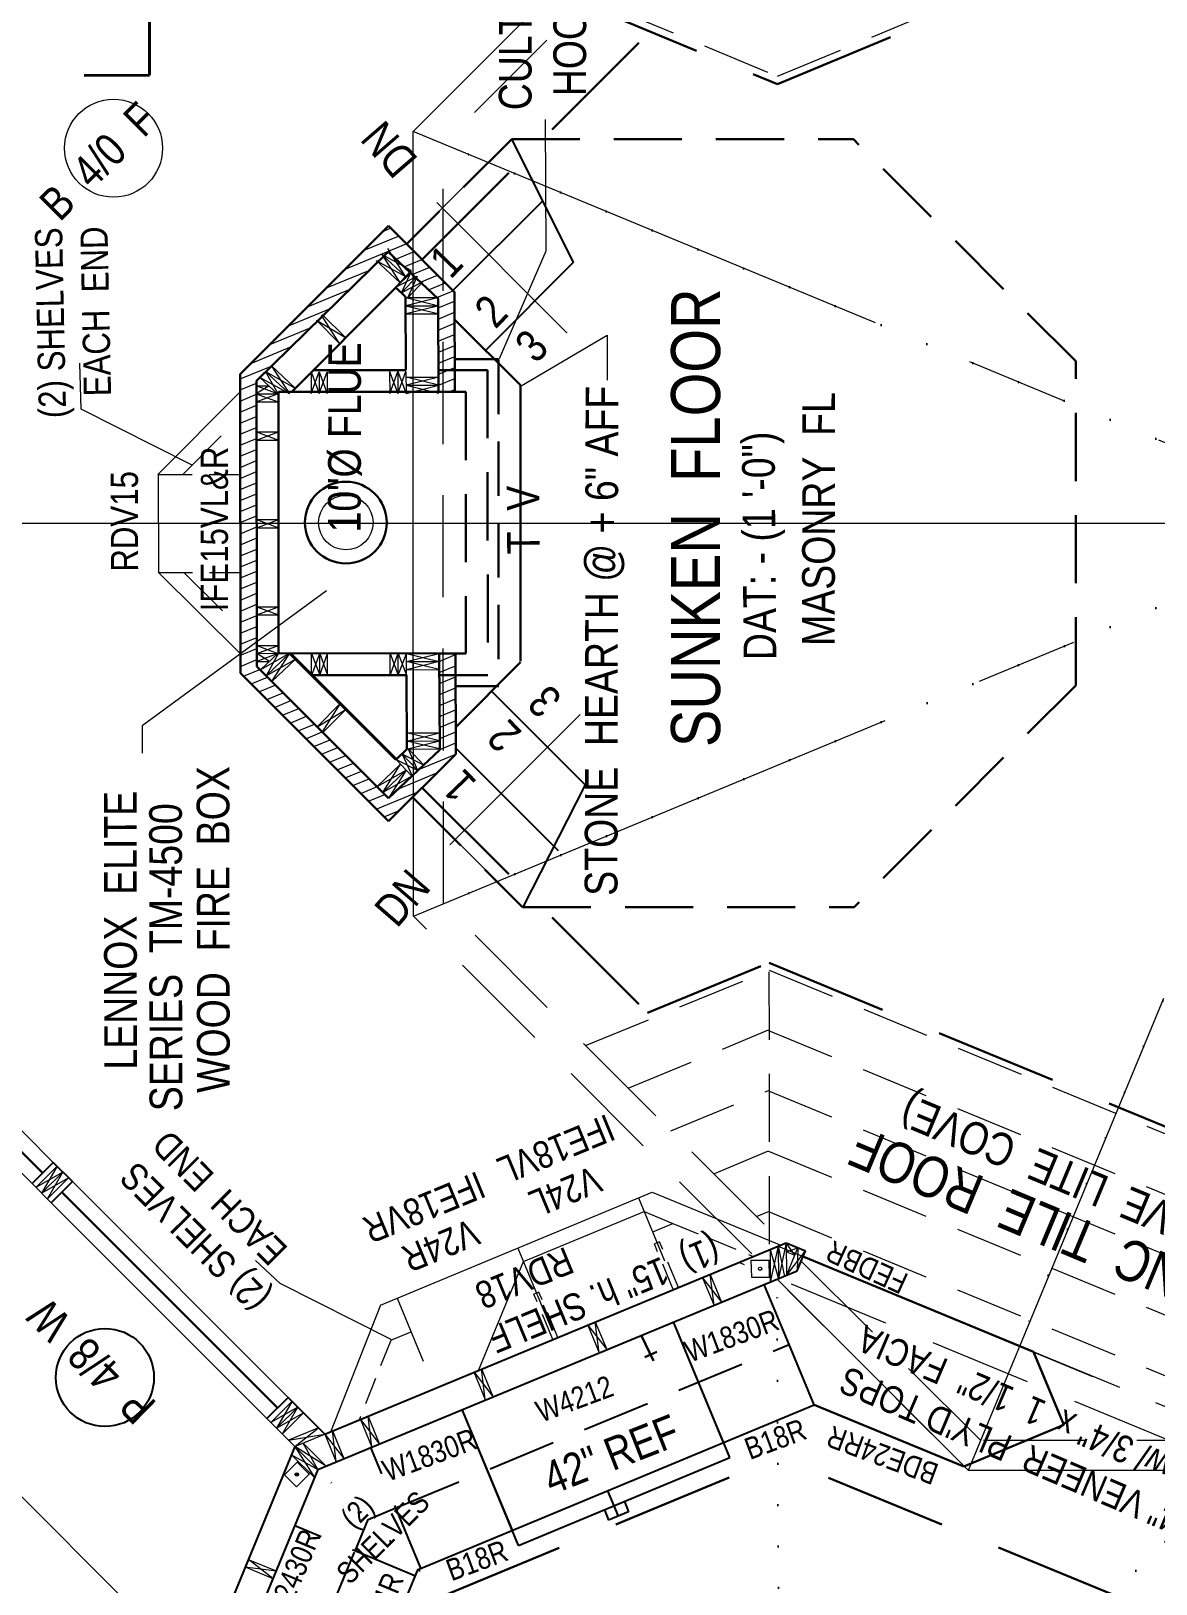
# Model space of a CAD drawing. Header units: inches. Extents: x -10188 to 9179, y -281 to 6710.
# Drawn here: x 4282 to 4488.5, y 1842.6 to 2127.7 of the extents above; entities that cross this region are included whole.
import ezdxf

# ---------------------------------------------------------------- set-up
doc = ezdxf.new("R2010")
doc.units = ezdxf.units.IN
doc.header["$MEASUREMENT"] = 0
for name, pattern in [('ACAD_ISO07W100', [3, 0, -3]), ('CENTER', [2, 1.25, -0.25, 0.25, -0.25]), ('HIDDEN', [0.375, 0.25, -0.125])]:
    doc.linetypes.add(name, pattern=pattern)
for name, color, linetype, lineweight in [('APPLIANCES', 7, 'Continuous', 9), ('BUILT-INS', 6, 'Continuous', 9), ('CONCRETE', 7, 'Continuous', 20), ('DOORS', 7, 'Continuous', 30), ('FL JOISTS', 3, 'Continuous', 20), ('FOUNDATION', 7, 'HIDDEN', 20), ('GRID', 1, 'CENTER', 20), ('INT WALLS', 7, 'Continuous', 40), ('LITE COVE', 7, 'HIDDEN', 30), ('MASONRY', 16, 'HIDDEN', 30), ('PLUMBING', 7, 'Continuous', 20), ('ROOF BEAMS', 3, 'HIDDEN', 30), ('ROOFLINE', 7, 'HIDDEN', 30), ('WALL FRAMING', 7, 'Continuous', 30), ('WINDOWS', 5, 'Continuous', 30)]:
    doc.layers.add(name, color=color, linetype=linetype, lineweight=lineweight)
for name, color, linetype in [('CABINETS', 30, 'HIDDEN'), ('CABTOPS', 30, 'Continuous'), ('LLMASONRY', 12, 'Continuous'), ('MILLWORK TEXT', 7, 'Continuous'), ('SOUTH_ELEVATION', 7, 'Continuous'), ('TEXT', 250, 'Continuous'), ('WALLS', 5, 'Continuous')]:
    doc.layers.add(name, color=color, linetype=linetype)
doc.styles.add('ARCHENTLTD', font='technical.ttf', dxfattribs={"height": 0.1875})
doc.dimstyles.new('ARCHENTLTD', dxfattribs={"dimscale": 0.05, "dimtxt": 0.1875, "dimasz": 3, "dimexe": 9, "dimexo": 1, "dimgap": 2.5, "dimtad": 0, "dimdec": 1, "dimzin": 1, "dimdsep": 46, "dimlunit": 4, "dimtxsty": 'ARCHENTLTD', "dimblk": 'ARCHTICK', "dimcen": 6, "dimclrd": 256, "dimclre": 256, "dimclrt": 256, "dimaunit": 1, "dimadec": 0, "dimazin": 0, "dimtfac": 1, "dimtdec": 1, "dimtofl": 0, "dimtmove": 1, "dimatfit": 3, "dimldrblk": 'ARCHTICK', "dimfxl": 1, "dimfrac": 2, "dimtolj": 1, "dimtzin": 0, "dimlwd": 9, "dimlwe": 9, "dimarcsym": 0})
pattern_1 = [(202.5, (8175.4406, -11331.1933), (0.71753144, -1.73227412), [])]

# ---------------------------------------------------------------- blocks, each defined once
blk = doc.blocks.new('_ArchTick')
at = {"color": 0, "linetype": 'ByBlock', "const_width": 0.15}
blk.add_lwpolyline([(-0.5, -0.5), (0.5, 0.5)], dxfattribs=at)

msp = doc.modelspace()

# ---------------------------------------------------------------- hatches: boundary and pattern name
at = {"layer": 'MASONRY', "lineweight": 9, "ltscale": 75}
h = msp.add_hatch(dxfattribs=at)
h.set_pattern_fill('ANSI31', color=256, scale=15, angle=157.5, style=0)
h.set_pattern_definition(pattern_1)
h.paths.add_polyline_path([(4320.41, 2064.69), (4320.42, 2037.32), (4323.42, 2037.32), (4323.41, 2063.45), (4344.83, 2084.45), (4344.83, 2089.13)])
h.paths.add_polyline_path([(4347.59, 2091.9), (4344.83, 2089.13), (4344.83, 2084.45), (4347.57, 2087.13), (4350.33, 2084.54), (4350.33, 2089.17)])
h.paths.add_polyline_path([(4350.33, 2089.17), (4350.33, 2084.54), (4356.74, 2078.52), (4356.79, 2061.42), (4359.79, 2061.42), (4359.74, 2079.76)])
h = msp.add_hatch(dxfattribs=at)
h.set_pattern_fill('ANSI31', color=256, scale=15, angle=157.5, style=0)
h.set_pattern_definition(pattern_1)
h.paths.add_polyline_path([(4320.42, 2037.32), (4320.43, 2009.79), (4344.88, 1985.36), (4344.88, 1989.6), (4323.42, 2011.04), (4323.42, 2037.32)])
h.paths.add_polyline_path([(4347.63, 1986.85), (4344.88, 1989.6), (4344.88, 1985.36), (4347.63, 1982.61), (4350.38, 1985.36), (4350.38, 1989.44)])
h.paths.add_polyline_path([(4350.38, 1989.44), (4350.38, 1985.36), (4359.96, 1994.95), (4359.91, 2013.42), (4356.91, 2013.42), (4357.04, 1995.73)])
at = {"layer": 'WALL FRAMING', "lineweight": 9, "ltscale": 150}
msp.add_hatch(color=256, dxfattribs=at).paths.add_polyline_path([(4330.79, 1863.02, 1), (4330.79, 1862.4, 1)])

# ---------------------------------------------------------------- linework, layer by layer
at = {"layer": 'APPLIANCES', "linetype": 'Continuous', "lineweight": -3, "ltscale": 1.5}
for p, q in [((4410.29, 1865.8), (4399.94, 1890.7)), ((4371.5, 1849.68), (4410.29, 1865.8)), ((4389.81, 1855.05), (4387.86, 1859.73)), ((4387.27, 1856.2), (4388.02, 1854.3)), ((4391.68, 1855.83), (4388.02, 1854.3)), ((4390.92, 1857.72), (4391.68, 1855.83))]:
    msp.add_line(p, q, dxfattribs=at)
at = {"layer": 'BUILT-INS', "linetype": 'Continuous', "lineweight": 9, "ltscale": 0.75}
for p, q in [((4305.3, 2046.24), (4320.38, 2061.42)), ((4305.33, 2046.27), (4305.41, 2028.26)), ((4305.41, 2028.26), (4320.41, 2013.39))]:
    msp.add_line(p, q, dxfattribs=at)
at = {"layer": 'BUILT-INS', "linetype": 'HIDDEN', "lineweight": 9, "ltscale": 40}
for p, q in [((4309.88, 2046.24), (4320.38, 2056.81)), ((4310.02, 2028.27), (4320.41, 2017.97))]:
    msp.add_line(p, q, dxfattribs=at)
at = {"layer": 'BUILT-INS', "linetype": 'HIDDEN', "lineweight": 9, "ltscale": 25}
for p, q in [((4305.3, 2046.24), (4320.41, 2046.25)), ((4305.41, 2028.26), (4320.42, 2028.27))]:
    msp.add_line(p, q, dxfattribs=at)
at = {"layer": 'BUILT-INS', "linetype": 'Continuous', "lineweight": 9, "ltscale": 50}
msp.add_line((4346.17, 1893.8), (4396, 1914.52), dxfattribs=at)
at = {"layer": 'BUILT-INS', "linetype": 'HIDDEN', "lineweight": 9, "ltscale": 50}
for p, q in [((4393.49, 1913.48), (4400.41, 1896.86)), ((4371.33, 1904.26), (4378.25, 1887.64)), ((4349.18, 1895.05), (4356.09, 1878.43))]:
    msp.add_line(p, q, dxfattribs=at)
at = {"layer": 'BUILT-INS', "linetype": 'Continuous', "lineweight": 9}
for p, q in [((4396.01, 1914.53), (4419.63, 1904.82)), ((4346.17, 1893.8), (4337, 1870.49))]:
    msp.add_line(p, q, dxfattribs=at)
at = {"layer": 'BUILT-INS', "ltscale": 5}
msp.add_line((4372.41, 1901.79), (4394.54, 1910.97), dxfattribs=at)
at = {"layer": 'BUILT-INS', "linetype": 'Continuous', "lineweight": 9, "ltscale": 20}
msp.add_line((4394.54, 1910.97), (4399.83, 1908.8), dxfattribs=at)
at = {"layer": 'BUILT-INS', "linetype": 'HIDDEN', "lineweight": 9, "ltscale": 20}
for p, q in [((4396.11, 1907.25), (4399.83, 1908.8)), ((4399.83, 1908.8), (4414.6, 1902.73)), ((4348.02, 1887.3), (4342.24, 1872.7)), ((4351.74, 1888.84), (4348.01, 1887.3))]:
    msp.add_line(p, q, dxfattribs=at)
at = {"layer": 'BUILT-INS', "color": 6, "linetype": 'Continuous', "lineweight": 9, "ltscale": 5}
for p, q in [((4397.36, 1905.41), (4396.43, 1905.02)), ((4375.23, 1896.2), (4374.31, 1895.82))]:
    msp.add_line(p, q, dxfattribs=at)
at = {"layer": 'BUILT-INS', "color": 6, "linetype": 'HIDDEN', "lineweight": 9, "ltscale": 20}
for p, q in [((4399.9, 1896.67), (4396.43, 1905.02)), ((4400.82, 1897.05), (4397.36, 1905.41)), ((4377.77, 1887.47), (4374.31, 1895.82)), ((4378.7, 1887.85), (4375.23, 1896.2))]:
    msp.add_line(p, q, dxfattribs=at)
at = {"layer": 'BUILT-INS', "ltscale": 25}
msp.add_line((4364.16, 1881.82), (4372.41, 1901.79), dxfattribs=at)
at = {"layer": 'BUILT-INS', "ltscale": 50}
for p, q in [((4343.87, 1854.46), (4348.97, 1856.58)), ((4341.47, 1848.66), (4343.87, 1854.46))]:
    msp.add_line(p, q, dxfattribs=at)
at = {"layer": 'CABINETS', "linetype": 'Continuous', "lineweight": 9, "ltscale": 150}
msp.add_line((4421.15, 1886.56), (4416.6, 1897.55), dxfattribs=at)
at = {"layer": 'CABINETS', "ltscale": 50}
for p, q in [((4348.97, 1856.58), (4421.15, 1886.56)), ((4343.87, 1854.46), (4348.97, 1856.58)), ((4343.87, 1854.46), (4348.97, 1856.58)), ((4341.47, 1848.66), (4343.87, 1854.46)), ((4341.47, 1848.66), (4343.87, 1854.46)), ((4315.11, 1784.9), (4341.47, 1848.66))]:
    msp.add_line(p, q, dxfattribs=at)
at = {"layer": 'CABINETS', "linetype": 'HIDDEN', "ltscale": 50}
for p, q in [((4425.76, 1875.48), (4421.15, 1886.56)), ((4353.58, 1845.5), (4344.36, 1867.66)), ((4352.58, 1844.06), (4330.4, 1853.25))]:
    msp.add_line(p, q, dxfattribs=at)
at = {"layer": 'CABINETS', "linetype": 'Continuous', "lineweight": -3, "ltscale": 1.5}
msp.add_line((4371.5, 1849.68), (4361.14, 1874.62), dxfattribs=at)
at = {"layer": 'CABTOPS', "color": 7, "linetype": 'Continuous', "lineweight": 30, "ltscale": 2.5}
for p, q in [((4423.83, 1902.66), (4466.04, 1885.19)), ((4425.76, 1875.48), (4453.24, 1864.15))]:
    msp.add_line(p, q, dxfattribs=at)
at = {"layer": 'CABTOPS', "color": 7, "linetype": 'Continuous', "lineweight": 30, "ltscale": 1.5}
for p in [(4466.04, 1885.19), (4453.24, 1864.15)]:
    msp.add_line(p, (4471.61, 1871.8), dxfattribs=at)
at = {"layer": 'CABTOPS', "color": 7, "linetype": 'Continuous', "lineweight": -3, "ltscale": 5}
for p, q in [((4353.06, 1845.29), (4425.78, 1875.47)), ((4325.69, 1779.07), (4353.07, 1845.3))]:
    msp.add_line(p, q, dxfattribs=at)
at = {"layer": 'CONCRETE', "ltscale": 75}
msp.add_line((4144.55, 1994.37), (4313.08, 1825.8), dxfattribs=at)
at = {"layer": 'DOORS', "color": 7, "linetype": 'Continuous', "lineweight": 20, "ltscale": 7.5}
msp.add_circle((4297.15, 2106.16), 9, dxfattribs=at)
at = {"layer": 'FL JOISTS', "color": 7, "linetype": 'Continuous', "lineweight": 9}
msp.add_line((4355.7, 1983.41), (4372.28, 1966.84), dxfattribs=at)
at = {"layer": 'FOUNDATION', "color": 4, "ltscale": 75}
msp.add_line((4282.19, 1916.11), (4285.72, 1912.57), dxfattribs=at)
at = {"layer": 'FOUNDATION', "color": 4, "ltscale": 50}
msp.add_line((4330.44, 1867.84), (4325.31, 1872.97), dxfattribs=at)
at = {"layer": 'GRID', "linetype": 'Continuous', "ltscale": 50}
msp.add_line((4453.91, 2211.08), (4352.13, 2109.2), dxfattribs=at)
at = {"layer": 'GRID', "color": 2, "lineweight": 9, "ltscale": 75}
for p, q in [((4454.08, 1863.51), (4597.97, 2211.2)), ((4352.2, 1965.2), (4714.18, 2115.34)), ((4714.25, 1959.42), (4352.13, 2109.2))]:
    msp.add_line(p, q, dxfattribs=at)
at = {"layer": 'GRID', "ltscale": 50}
for p, q in [((4352.2, 1965.2), (4352.13, 2109.2)), ((4330.44, 1867.84), (4233.05, 1965.26)), ((4330.44, 1867.84), (4419.12, 1904.61)), ((4419.12, 1904.61), (4507.82, 1867.89)), ((4454.08, 1863.43), (4418.95, 1898.53)), ((4330.44, 1867.84), (4293.81, 1779.1)), ((4598.08, 1863.5), (4454.08, 1863.43))]:
    msp.add_line(p, q, dxfattribs=at)
at = {"layer": 'INT WALLS', "ltscale": 50}
for p, q in [((4303.75, 2131.54), (4303.76, 2119.54)), ((4303.76, 2119.54), (4291.77, 2119.53))]:
    msp.add_line(p, q, dxfattribs=at)
at = {"layer": 'INT WALLS', "color": 4}
msp.add_line((4329.51, 2013.44), (4349.04, 1993.92), dxfattribs=at)
at = {"layer": 'LITE COVE', "ltscale": 90}
for p, q in [((4419.01, 2117.9), (4544.4, 2169.94)), ((4383.34, 2132.66), (4419.01, 2117.9)), ((4353.79, 2085.76), (4394.92, 2126.88)), ((4353.8, 1988.78), (4395.15, 1947.46)), ((4395.15, 1947.46), (4417.52, 1956.62)), ((4417.52, 1956.62), (4545.63, 1903.66))]:
    msp.add_line(p, q, dxfattribs=at)
at = {"layer": 'LITE COVE', "color": 7, "linetype": 'ACAD_ISO07W100', "lineweight": 30, "ltscale": 3}
for p, q in [((4488.49, 2052.81), (4357.63, 2106.93)), ((4488.49, 2021.75), (4357.71, 1967.47)), ((4510.73, 2000.05), (4463.33, 1886.31))]:
    msp.add_line(p, q, dxfattribs=at)
at = {"layer": 'LITE COVE', "color": 7, "linetype": 'ACAD_ISO07W100', "lineweight": 30, "ltscale": 2.5}
for p, q in [((4419.36, 1803.87), (4418.92, 1898.57)), ((4401.8, 1796.84), (4334.65, 1863.63)), ((4436.24, 1796.85), (4503.62, 1863.68))]:
    msp.add_line(p, q, dxfattribs=at)
at = {"layer": 'MASONRY', "linetype": 'Continuous'}
for p, q in [((4347.59, 2091.9), (4320.41, 2064.69)), ((4347.59, 2091.9), (4359.82, 2079.68)), ((4320.41, 2064.69), (4320.43, 2009.79))]:
    msp.add_line(p, q, dxfattribs=at)
at = {"layer": 'MASONRY', "linetype": 'Continuous', "ltscale": 7.5}
for p, q in [((4359.79, 2061.42), (4359.74, 2079.76)), ((4359.96, 1994.95), (4359.91, 2013.42))]:
    msp.add_line(p, q, dxfattribs=at)
at = {"layer": 'MASONRY', "linetype": 'Continuous', "lineweight": 30, "ltscale": 50}
for p, q in [((4359.88, 2074.57), (4371.82, 2062.64)), ((4371.82, 2062.64), (4371.84, 2012.01)), ((4371.84, 2011.81), (4359.95, 1999.91))]:
    msp.add_line(p, q, dxfattribs=at)
at = {"layer": 'MASONRY', "linetype": 'HIDDEN', "lineweight": 30, "ltscale": 40}
for p, q in [((4367.78, 2067.46), (4359.77, 2067.42)), ((4367.79, 2067.35), (4367.84, 2007.41)), ((4367.85, 2007.41), (4359.93, 2007.42))]:
    msp.add_line(p, q, dxfattribs=at)
at = {"layer": 'MASONRY', "linetype": 'Continuous', "ltscale": 5}
for p, q in [((4359.8, 2061.42), (4356.79, 2061.42)), ((4359.91, 2013.42), (4356.91, 2013.42))]:
    msp.add_line(p, q, dxfattribs=at)
at = {"layer": 'MASONRY', "linetype": 'Continuous', "ltscale": 150}
msp.add_line((4320.43, 2009.79), (4347.63, 1982.61), dxfattribs=at)
at = {"layer": 'MASONRY', "linetype": 'Continuous', "ltscale": 1.5}
msp.add_line((4347.63, 1982.61), (4359.96, 1994.95), dxfattribs=at)
at = {"layer": 'MILLWORK TEXT', "linetype": 'HIDDEN', "ltscale": 50}
msp.add_line((4421.15, 1886.56), (4416.59, 1897.55), dxfattribs=at)
at = {"layer": 'MILLWORK TEXT', "linetype": 'Continuous', "lineweight": -3, "ltscale": 1.5}
for p, q in [((4409.14, 1868.56), (4399.93, 1890.73)), ((4370.35, 1852.46), (4361.14, 1874.64))]:
    msp.add_line(p, q, dxfattribs=at)
at = {"layer": 'PLUMBING', "color": 5, "linetype": 'Continuous', "lineweight": 30, "ltscale": 40}
for p, q in [((4396.25, 1883.59), (4394.07, 1888.17)), ((4394.67, 1884.26), (4396.85, 1885.24))]:
    msp.add_line(p, q, dxfattribs=at)
at = {"layer": 'ROOF BEAMS', "lineweight": 20, "ltscale": 75}
for p, q in [((4453.91, 2211.08), (4352.13, 2109.2)), ((4456.19, 2205.58), (4357.63, 2106.93)), ((4352.2, 1965.2), (4352.13, 2109.2)), ((4357.7, 1967.48), (4357.63, 2106.93)), ((4456.36, 1868.93), (4357.71, 1967.47)), ((4454.08, 1863.43), (4352.2, 1965.2)), ((4490.9, 1868.94), (4411.93, 1901.63)), ((4507.82, 1867.89), (4421.72, 1903.53)), ((4503.71, 1868.95), (4456.36, 1868.93)), ((4503.71, 1863.45), (4454.08, 1863.43))]:
    msp.add_line(p, q, dxfattribs=at)
at = {"layer": 'ROOFLINE', "color": 7, "linetype": 'HIDDEN', "lineweight": 5, "ltscale": 50}
for p, q in [((4419.01, 2119.4), (4543.45, 2170.89)), ((4388.33, 2132.12), (4419.01, 2119.39)), ((4417.55, 1904.99), (4417.52, 1956.62)), ((4383.77, 1941.44), (4417.52, 1955.27)), ((4417.52, 1955.27), (4544.68, 1902.71)), ((4391.61, 1933.6), (4417.39, 1944.3)), ((4417.39, 1944.23), (4536.86, 1894.85)), ((4399.46, 1925.76), (4417.4, 1933.21)), ((4417.4, 1933.14), (4529.05, 1886.98)), ((4407.31, 1917.92), (4417.4, 1922.11)), ((4417.4, 1922.05), (4521.23, 1879.12)), ((4415.16, 1910.08), (4417.4, 1911.01)), ((4417.4, 1910.95), (4513.41, 1871.26))]:
    msp.add_line(p, q, dxfattribs=at)
at = {"layer": 'ROOFLINE', "ltscale": 90}
for p in [(4358.17, 1840.6), (4480.42, 1840.76)]:
    msp.add_line(p, (4419.07, 1865.88), dxfattribs=at)
at = {"layer": 'SOUTH_ELEVATION', "color": 6, "lineweight": 9, "ltscale": 25}
msp.add_line((-2038.39, 2037.34), (9178.82, 2037.34), dxfattribs=at)
at = {"layer": 'WALL FRAMING', "color": 7, "linetype": 'HIDDEN', "lineweight": 30, "ltscale": 50}
for p, q in [((4370.23, 2107.84), (4350.95, 2088.54)), ((4370.23, 2107.84), (4432.95, 2107.84)), ((4473.77, 2067.05), (4432.95, 2107.84)), ((4473.77, 2007.56), (4433.08, 1966.84)), ((4352.03, 1987.01), (4372.21, 1966.84)), ((4372.28, 1966.84), (4433.08, 1966.84))]:
    msp.add_line(p, q, dxfattribs=at)
at = {"layer": 'WALL FRAMING', "color": 7, "linetype": 'Continuous', "lineweight": 9}
msp.add_line((4370.17, 2107.84), (4355.7, 2093.36), dxfattribs=at)
at = {"layer": 'WALL FRAMING', "lineweight": 25, "ltscale": 150}
for p, q in [((4381.6, 2085.26), (4370.23, 2107.84)), ((4365.4, 2069.05), (4359.88, 2074.57)), ((4366.5, 2006.47), (4359.95, 1999.91)), ((4383.71, 1989.28), (4372.28, 1966.84))]:
    msp.add_line(p, q, dxfattribs=at)
at = {"layer": 'WALL FRAMING', "color": 7, "linetype": 'Continuous', "lineweight": 25}
for p, q in [((4375.92, 2096.48), (4359.44, 2080.06)), ((4381.6, 2085.26), (4365.4, 2069.05)), ((4366.5, 2006.47), (4383.71, 1989.28)), ((4359.96, 1996.04), (4378.74, 1977.27))]:
    msp.add_line(p, q, dxfattribs=at)
at = {"layer": 'WALL FRAMING', "color": 4, "linetype": 'Continuous'}
for p, q in [((4347.58, 2087.14), (4323.41, 2063.45)), ((4323.42, 2011.04), (4347.63, 1986.85)), ((4347.63, 1986.85), (4351.99, 1990.97))]:
    msp.add_line(p, q, dxfattribs=at)
at = {"layer": 'WALL FRAMING', "linetype": 'Continuous', "lineweight": 20, "ltscale": 40}
for p, q in [((4346.41, 2086.66), (4350.73, 2082.61)), ((4345.38, 2085.57), (4349.7, 2081.52)), ((4348.9, 2080.66), (4351.76, 2083.7)), ((4350, 2079.63), (4352.85, 2082.68)), ((4351.09, 2078.61), (4353.94, 2081.65)), ((4350.82, 2078.74), (4356.83, 2078.73)), ((4339.7, 2071.4), (4335.44, 2075.63)), ((4339.7, 2071.4), (4335.44, 2075.63)), ((4339.7, 2071.4), (4335.44, 2075.63)), ((4350.83, 2077.24), (4356.83, 2077.23)), ((4350.89, 2075.75), (4356.89, 2075.73)), ((4338.64, 2070.34), (4334.38, 2074.57)), ((4324.03, 2064.09), (4327.35, 2060.98)), ((4325.05, 2065.18), (4329.43, 2061.08)), ((4326.11, 2066.25), (4330.49, 2062.14)), ((4350.83, 2064.16), (4356.84, 2064.14)), ((4323.34, 2062.54), (4325.69, 2062.53)), ((4323.35, 2061.08), (4327.35, 2061.07)), ((4350.84, 2062.66), (4356.84, 2062.64)), ((4323.34, 2059.63), (4327.35, 2059.62)), ((4323.41, 2054.08), (4327.41, 2054.08)), ((4323.41, 2052.58), (4327.41, 2052.58)), ((4323.42, 2037.99), (4327.42, 2038)), ((4323.42, 2036.49), (4327.42, 2036.5)), ((4323.42, 2021.99), (4327.42, 2022)), ((4323.42, 2020.49), (4327.42, 2020.5)), ((4323.42, 2014.87), (4327.42, 2014.89)), ((4323.42, 2013.41), (4327.43, 2013.44)), ((4324.11, 2010.41), (4327.42, 2013.53)), ((4325.14, 2009.32), (4329.51, 2013.44)), ((4350.92, 2007.43), (4350.93, 2013.43)), ((4323.42, 2011.96), (4325.77, 2011.97)), ((4326.2, 2008.26), (4330.57, 2012.38)), ((4350.92, 2011.93), (4356.92, 2011.96)), ((4350.92, 2010.43), (4356.92, 2010.46)), ((4338.74, 2004.21), (4334.5, 1999.97)), ((4339.8, 2003.15), (4335.56, 1998.9)), ((4339.8, 2003.15), (4335.56, 1998.9)), ((4339.8, 2003.15), (4335.56, 1998.9)), ((4351.01, 1998.84), (4357.02, 1998.87)), ((4350.95, 1995.84), (4356.96, 1995.88)), ((4350.96, 1997.34), (4356.96, 1997.38)), ((4351.22, 1995.98), (4354.09, 1992.94)), ((4345.54, 1989), (4349.85, 1993.07)), ((4349.04, 1993.92), (4351.9, 1990.88)), ((4350.13, 1994.95), (4353, 1991.91)), ((4346.57, 1987.91), (4350.88, 1991.97))]:
    msp.add_line(p, q, dxfattribs=at)
at = {"layer": 'WALL FRAMING', "linetype": 'Continuous', "lineweight": 9, "ltscale": 40}
for p, q in [((4351.76, 2083.7), (4346.41, 2086.66)), ((4346.41, 2086.66), (4349.7, 2081.52)), ((4350.73, 2082.61), (4347.47, 2087.73)), ((4345.38, 2085.57), (4350.73, 2082.61)), ((4348.9, 2080.66), (4352.85, 2082.68)), ((4350, 2079.63), (4351.85, 2083.62)), ((4353.94, 2081.65), (4350, 2079.63)), ((4352.85, 2082.68), (4351.09, 2078.61)), ((4350.82, 2078.74), (4356.83, 2077.23)), ((4356.83, 2078.73), (4350.83, 2077.24)), ((4338.64, 2070.34), (4335.34, 2075.52)), ((4350.83, 2077.24), (4356.89, 2075.73)), ((4356.83, 2077.23), (4350.89, 2075.75)), ((4334.38, 2074.57), (4339.7, 2071.4)), ((4329.43, 2061.08), (4324.03, 2064.09)), ((4327.35, 2061.07), (4325.05, 2065.18)), ((4325.05, 2065.18), (4330.49, 2062.14)), ((4326.11, 2066.25), (4329.43, 2061.08)), ((4333.42, 2061.11), (4334.91, 2065.1)), ((4333.43, 2065.1), (4334.92, 2061.11)), ((4334.91, 2065.1), (4336.35, 2061.11)), ((4334.92, 2061.11), (4336.35, 2065.11)), ((4347.83, 2065.16), (4349.34, 2061.16)), ((4347.84, 2061.16), (4349.33, 2065.15)), ((4349.33, 2065.15), (4350.84, 2061.16)), ((4349.34, 2061.16), (4350.83, 2065.16)), ((4356.84, 2062.64), (4350.84, 2064.16)), ((4356.84, 2064.14), (4350.84, 2062.66)), ((4327.24, 2061.07), (4323.34, 2062.54)), ((4325.69, 2062.53), (4323.35, 2061.08)), ((4323.35, 2061.08), (4327.35, 2059.62)), ((4323.35, 2059.63), (4327.24, 2061.07)), ((4350.84, 2062.66), (4356.84, 2061.18)), ((4350.85, 2061.16), (4356.84, 2062.64)), ((4323.41, 2052.58), (4327.41, 2054.08)), ((4323.41, 2054.08), (4327.41, 2052.58)), ((4323.42, 2036.49), (4327.42, 2038)), ((4323.42, 2037.99), (4327.42, 2036.5)), ((4323.42, 2020.49), (4327.42, 2022)), ((4323.42, 2021.99), (4327.42, 2020.5)), ((4323.42, 2013.41), (4327.42, 2014.89)), ((4323.42, 2014.87), (4327.32, 2013.43)), ((4327.32, 2013.43), (4323.42, 2011.96)), ((4325.77, 2011.97), (4323.42, 2013.41)), ((4329.51, 2013.44), (4324.11, 2010.41)), ((4327.43, 2013.44), (4325.14, 2009.32)), ((4326.2, 2008.26), (4329.51, 2013.44)), ((4333.49, 2013.42), (4335, 2009.43)), ((4333.52, 2009.43), (4334.99, 2013.42)), ((4334.99, 2013.42), (4336.44, 2009.43)), ((4335, 2009.43), (4336.43, 2013.42)), ((4347.91, 2013.42), (4349.42, 2009.43)), ((4347.92, 2009.42), (4349.41, 2013.42)), ((4349.41, 2013.42), (4350.92, 2009.43)), ((4349.42, 2009.43), (4350.91, 2013.43)), ((4350.93, 2013.43), (4356.92, 2011.96)), ((4350.93, 2011.93), (4356.91, 2013.42)), ((4325.14, 2009.32), (4330.57, 2012.38)), ((4356.92, 2011.96), (4350.92, 2010.43)), ((4356.92, 2010.46), (4350.93, 2011.93)), ((4338.74, 2004.21), (4335.46, 1999.01)), ((4334.5, 1999.97), (4339.8, 2003.15)), ((4350.96, 1997.34), (4357.01, 1998.87)), ((4356.96, 1997.38), (4351.01, 1998.84)), ((4350.95, 1995.84), (4356.96, 1997.38)), ((4356.96, 1995.88), (4350.96, 1997.34)), ((4353, 1991.91), (4351.22, 1995.98)), ((4346.57, 1987.91), (4349.85, 1993.07)), ((4349.04, 1993.92), (4353, 1991.91)), ((4354.09, 1992.94), (4350.13, 1994.95)), ((4350.13, 1994.95), (4351.99, 1990.97)), ((4345.54, 1989), (4350.88, 1991.97)), ((4351.9, 1990.88), (4346.57, 1987.91)), ((4350.88, 1991.97), (4347.63, 1986.85))]:
    msp.add_line(p, q, dxfattribs=at)
at = {"layer": 'WALL FRAMING', "linetype": 'Continuous'}
for p, q in [((4347.57, 2087.13), (4356.74, 2078.52)), ((4323.41, 2063.45), (4323.42, 2011.04)), ((4351.99, 1990.97), (4357.04, 1995.73))]:
    msp.add_line(p, q, dxfattribs=at)
at = {"layer": 'WALL FRAMING', "color": 7, "lineweight": 20}
msp.add_line((4351.69, 2083.26), (4348.99, 2080.57), dxfattribs=at)
at = {"layer": 'WALL FRAMING', "color": 4}
msp.add_line((4348.99, 2080.57), (4329.88, 2061.44), dxfattribs=at)
at = {"layer": 'WALL FRAMING'}
for p, q in [((4348.99, 2080.57), (4350.74, 2078.86)), ((4350.96, 1995.84), (4349.04, 1993.92))]:
    msp.add_line(p, q, dxfattribs=at)
at = {"layer": 'WALL FRAMING', "color": 4, "ltscale": 7.5}
for p, q in [((4350.78, 2065.43), (4350.74, 2078.86)), ((4350.96, 1995.84), (4350.92, 2009.43))]:
    msp.add_line(p, q, dxfattribs=at)
at = {"layer": 'WALL FRAMING', "color": 4, "linetype": 'Continuous', "ltscale": 7.5}
for p, q in [((4356.79, 2061.42), (4356.74, 2078.52)), ((4357.04, 1995.73), (4356.91, 2013.42))]:
    msp.add_line(p, q, dxfattribs=at)
at = {"layer": 'WALL FRAMING', "linetype": 'HIDDEN', "lineweight": 30, "ltscale": 50}
for p, q in [((4473.77, 2007.56), (4473.77, 2067.05)), ((4365.79, 2065.42), (4365.84, 2009.42)), ((4361.79, 2061.42), (4361.83, 2013.42))]:
    msp.add_line(p, q, dxfattribs=at)
at = {"layer": 'WALL FRAMING', "color": 7, "lineweight": 20, "ltscale": 7.5}
for p, q in [((4333.41, 2065.11), (4333.42, 2061.11)), ((4334.91, 2065.11), (4334.92, 2061.11)), ((4336.35, 2065.11), (4336.35, 2061.11)), ((4347.83, 2065.16), (4347.84, 2061.16)), ((4349.33, 2065.16), (4349.34, 2061.16)), ((4350.83, 2065.16), (4350.84, 2061.16)), ((4333.5, 2009.42), (4333.49, 2013.42)), ((4335, 2009.42), (4334.99, 2013.42)), ((4336.44, 2009.42), (4336.43, 2013.42)), ((4347.92, 2009.42), (4347.91, 2013.42)), ((4349.42, 2009.42), (4349.41, 2013.42)), ((4350.92, 2009.43), (4350.91, 2013.43))]:
    msp.add_line(p, q, dxfattribs=at)
at = {"layer": 'WALL FRAMING', "ltscale": 5}
for p, q in [((4350.78, 2065.43), (4333.87, 2065.44)), ((4350.92, 2009.43), (4333.52, 2009.43))]:
    msp.add_line(p, q, dxfattribs=at)
at = {"layer": 'WALL FRAMING', "linetype": 'HIDDEN', "lineweight": 30, "ltscale": 40}
for p, q in [((4365.79, 2065.42), (4356.78, 2065.42)), ((4361.79, 2061.42), (4356.79, 2061.42)), ((4361.83, 2013.42), (4356.91, 2013.42)), ((4365.84, 2009.42), (4356.94, 2009.42))]:
    msp.add_line(p, q, dxfattribs=at)
at = {"layer": 'WALL FRAMING', "color": 7, "linetype": 'Continuous', "lineweight": 30}
msp.add_line((4327.41, 2061.44), (4327.42, 2013.44), dxfattribs=at)
at = {"layer": 'WALL FRAMING', "color": 7, "linetype": 'Continuous', "lineweight": 30, "ltscale": 5}
for p, q in [((4356.79, 2061.42), (4327.41, 2061.44)), ((4356.91, 2013.42), (4327.42, 2013.44))]:
    msp.add_line(p, q, dxfattribs=at)
at = {"layer": 'WALL FRAMING', "lineweight": 20, "ltscale": 75}
for p, q in [((4282.89, 1915.4), (4286.78, 1919.29)), ((4283.95, 1914.34), (4287.84, 1918.23)), ((4285.01, 1913.28), (4288.9, 1917.17)), ((4326.02, 1872.26), (4329.91, 1876.15)), ((4327.08, 1871.2), (4330.97, 1875.09)), ((4328.14, 1870.14), (4332.03, 1874.03)), ((4334.79, 1871.27), (4329.29, 1868.99)), ((4321.3, 1845.74), (4326.39, 1843.63)), ((4321.88, 1847.12), (4326.97, 1845.02))]:
    msp.add_line(p, q, dxfattribs=at)
at = {"layer": 'WALL FRAMING', "lineweight": 9, "ltscale": 150}
for p, q in [((4286.78, 1919.29), (4283.95, 1914.34)), ((4287.84, 1918.23), (4282.89, 1915.4)), ((4283.95, 1914.34), (4288.9, 1917.17)), ((4285.01, 1913.28), (4287.84, 1918.23)), ((4419.14, 1904.61), (4417.69, 1898.01)), ((4419.14, 1904.61), (4420.29, 1899.07)), ((4420.64, 1905.22), (4419.19, 1898.63)), ((4422.21, 1902.94), (4420.61, 1905.23)), ((4420.65, 1903.58), (4422.78, 1904.33)), ((4422.78, 1904.33), (4422.64, 1900.06)), ((4417.65, 1904), (4419.19, 1898.63)), ((4420.68, 1899.24), (4424.17, 1903.75)), ((4405.26, 1898.82), (4408.76, 1894.32)), ((4407.37, 1893.74), (4406.65, 1899.4)), ((4384.18, 1890.14), (4387.67, 1885.64)), ((4386.28, 1885.06), (4385.56, 1890.72)), ((4363.29, 1881.53), (4366.78, 1877.03)), ((4365.39, 1876.45), (4364.67, 1882.11)), ((4329.91, 1876.15), (4327.08, 1871.2)), ((4330.97, 1875.09), (4326.02, 1872.26)), ((4327.08, 1871.2), (4332.03, 1874.03)), ((4328.14, 1870.14), (4330.97, 1875.09)), ((4344.58, 1867.7), (4343.86, 1873.36)), ((4329.29, 1868.99), (4335.94, 1870.12)), ((4330.44, 1867.84), (4334.79, 1871.27)), ((4335.94, 1870.12), (4339.43, 1865.62)), ((4338.04, 1865.04), (4337.32, 1870.7)), ((4342.47, 1872.78), (4345.96, 1868.28)), ((4336.15, 1864.26), (4330.44, 1867.84)), ((4330.44, 1867.84), (4334.03, 1862.13)), ((4334.65, 1863.63), (4331.94, 1868.46)), ((4329.82, 1866.34), (4334.65, 1863.63)), ((4321.89, 1847.12), (4321.31, 1845.74)), ((4321.31, 1845.74), (4326.97, 1845.02)), ((4326.39, 1843.63), (4321.89, 1847.12))]:
    msp.add_line(p, q, dxfattribs=at)
at = {"layer": 'WALL FRAMING', "lineweight": 20, "ltscale": 150}
for p, q in [((4419.14, 1904.61), (4419.19, 1898.63)), ((4420.64, 1905.22), (4420.68, 1899.24)), ((4420.68, 1899.24), (4422.78, 1904.33)), ((4417.65, 1904), (4417.69, 1898.01)), ((4405.26, 1898.82), (4407.37, 1893.74)), ((4406.65, 1899.4), (4408.76, 1894.32)), ((4384.18, 1890.14), (4386.28, 1885.06)), ((4385.56, 1890.72), (4387.67, 1885.64)), ((4363.29, 1881.53), (4365.39, 1876.45)), ((4364.67, 1882.11), (4366.78, 1877.03)), ((4343.86, 1873.36), (4345.96, 1868.28)), ((4335.94, 1870.12), (4338.04, 1865.04)), ((4337.32, 1870.7), (4339.43, 1865.62)), ((4342.47, 1872.78), (4344.58, 1867.7)), ((4330.44, 1867.84), (4334.65, 1863.63)), ((4331.94, 1868.46), (4336.15, 1864.25)), ((4329.82, 1866.34), (4334.03, 1862.13))]:
    msp.add_line(p, q, dxfattribs=at)
at = {"layer": 'WALL FRAMING', "color": 9, "linetype": 'Continuous', "lineweight": 5, "ltscale": 150}
for p, q in [((4414.14, 1902.03), (4417.66, 1902.07)), ((4414.14, 1902.03), (4414.22, 1898.9)), ((4417.45, 1902.06), (4417.48, 1898.94)), ((4414.22, 1898.9), (4417.7, 1898.94)), ((4328.5, 1862.64), (4331.01, 1865.12)), ((4330.86, 1864.97), (4333.05, 1862.74)), ((4328.5, 1862.64), (4330.72, 1860.45)), ((4330.72, 1860.45), (4333.2, 1862.9))]:
    msp.add_line(p, q, dxfattribs=at)
for centre in [(4415.83, 1900.48), (4330.79, 1862.71)]:
    msp.add_circle(centre, 0.312, dxfattribs=at)
at = {"layer": 'WALLS', "color": 4, "lineweight": 20, "ltscale": 75}
for p, q in [((4246.48, 1959.6), (4286.08, 1920)), ((4242.59, 1955.71), (4282.19, 1916.11)), ((4329.2, 1876.86), (4289.61, 1916.46)), ((4325.31, 1872.97), (4285.72, 1912.57))]:
    msp.add_line(p, q, dxfattribs=at)
at = {"layer": 'WALLS', "color": 4, "ltscale": 75}
for p, q in [((4282.19, 1916.11), (4286.08, 1920)), ((4286.08, 1920), (4289.61, 1916.46)), ((4285.72, 1912.57), (4289.61, 1916.46)), ((4335.94, 1870.12), (4420.61, 1905.23)), ((4334.65, 1863.63), (4422.64, 1900.06)), ((4325.31, 1872.97), (4329.2, 1876.86)), ((4330.44, 1867.84), (4293.81, 1779.1)), ((4334.65, 1863.63), (4299.76, 1779.11))]:
    msp.add_line(p, q, dxfattribs=at)
at = {"layer": 'WALLS', "color": 4, "ltscale": 5}
for p in [(4420.61, 1905.23), (4422.64, 1900.06)]:
    msp.add_line(p, (4424.17, 1903.75), dxfattribs=at)
at = {"layer": 'WALLS', "lineweight": 20, "ltscale": 5}
msp.add_line((4420.65, 1903.58), (4422.21, 1902.94), dxfattribs=at)
at = {"layer": 'WALLS', "color": 4, "ltscale": 50}
msp.add_line((4335.94, 1870.12), (4329.2, 1876.86), dxfattribs=at)
at = {"layer": 'WALLS', "lineweight": 9, "ltscale": 50}
for p, q in [((4321.31, 1845.74), (4321.88, 1847.12)), ((4326.39, 1843.63), (4326.97, 1845.02))]:
    msp.add_line(p, q, dxfattribs=at)
at = {"layer": 'WALLS', "color": 7, "linetype": 'Continuous', "lineweight": 30, "ltscale": 175}
msp.add_circle((4339.79, 2037.43, -2), 7.5, dxfattribs=at)
at = {"layer": 'WALLS', "color": 7, "linetype": 'Continuous', "lineweight": 9, "ltscale": 175}
msp.add_circle((4339.79, 2037.43, -2), 5, dxfattribs=at)
at = {"layer": 'WINDOWS', "ltscale": 75}
for p, q in [((4284.13, 1918.05), (4244.54, 1957.65)), ((4287.67, 1914.52), (4327.26, 1874.91))]:
    msp.add_line(p, q, dxfattribs=at)
at = {"layer": 'WINDOWS', "color": 7, "linetype": 'Continuous', "lineweight": 25, "ltscale": 7.5}
msp.add_circle((4295.57, 1880.51), 9, dxfattribs=at)

# ---------------------------------------------------------------- texts
at = {"layer": 'APPLIANCES', "linetype": 'Continuous', "lineweight": 30, "ltscale": 1.5, "insert": (4399.35, 1873.9), "char_height": 6, "attachment_point": 3, "rotation": 21.4292, "style": 'ARCHENTLTD'}
msp.add_mtext('42" REF\\P{\\H1.333x;  }', dxfattribs=at)
at = {"layer": 'BUILT-INS', "linetype": 'Continuous', "ltscale": 1.5, "char_height": 5, "attachment_point": 3, "style": 'ARCHENTLTD'}
for insert, rotation in [((4282.7, 2091.55), 91.239), ((4297.93, 1916.87), 134.9045)]:
    msp.add_mtext('(2) SHELVES\\PEACH  END\\P{\\H1.999x;  }', dxfattribs=dict(at, insert=insert, rotation=rotation))
at = {"layer": 'BUILT-INS', "linetype": 'Continuous', "lineweight": 9, "ltscale": 1.5, "char_height": 5, "attachment_point": 1, "style": 'ARCHENTLTD'}
for s, insert, rotation in [('IFE15VL&R\\P{\\H1.999x;  }', (4313.15, 2021.14), 90), ('IFE18VL\\P{\\H1.999x;  }', (4389.63, 1924.34), 202.3639), ('IFE18VR\\P{\\H1.999x;  }', (4365.85, 1913.83), 202.3639)]:
    msp.add_mtext(s, dxfattribs=dict(at, insert=insert, rotation=rotation))
at = {"layer": 'BUILT-INS', "linetype": 'Continuous', "lineweight": 30, "ltscale": 1.5, "char_height": 5, "style": 'ARCHENTLTD'}
for s, insert, attachment_point, rotation in [('RDV15\\P{\\H1.999x;  }', (4296.67, 2028.43), 1, 90.1469), ('V24L\\P{\\H1.999x;  }', (4374.84, 1909.76), 3, 202.5214), ('V24R\\P{\\H1.999x;  }', (4351.53, 1899.68), 3, 202.5214)]:
    msp.add_mtext(s, dxfattribs=dict(at, insert=insert, attachment_point=attachment_point, rotation=rotation))
at = {"layer": 'BUILT-INS', "color": 6, "linetype": 'Continuous', "lineweight": 30, "ltscale": 1.5, "char_height": 5, "attachment_point": 3, "rotation": 202.443, "style": 'ARCHENTLTD'}
for s, insert in [('(1)  15" h. SHELF\\P{\\H1.999x;  }', (4367.42, 1884.85)), ('RDV18\\P{\\H1.999x;  }', (4365, 1892.91))]:
    msp.add_mtext(s, dxfattribs=dict(at, insert=insert))
at = {"layer": 'BUILT-INS', "ltscale": 1.5, "insert": (4348.01, 1849.73), "char_height": 4, "attachment_point": 5, "rotation": 44.8575, "style": 'ARCHENTLTD'}
msp.add_mtext('(2)\\PSHELVES\\P{\\H1.999x;  }', dxfattribs=at)
at = {"layer": 'CABINETS', "color": 7, "linetype": 'Continuous', "lineweight": 30, "ltscale": 1.5, "attachment_point": 5, "style": 'ARCHENTLTD'}
for s, insert, char_height, rotation in [('(ABOVE  LITE  COVE)\\P{\\H1.333x;  }', (4476.98, 1922.77), 6, 157.3314), ('\\P{\\H1.25x;CONC  TILE  ROOF\\P\\H1.066x;  }', (4469.54, 1909.68), 6, 157.3313), ('\\PFEDBR\\P{\\H1.333x;  }', (4435.68, 1901.35), 4, 155.4239), ('\\PW1830R\\P{\\H1.333x;  }', (4410.85, 1887.54), 4, 20.4239), ('\\PW4212\\P{\\H1.333x;  }', (4381.99, 1875.98), 4, 20.4239), ('\\PW1830R\\P{\\H1.333x;  }', (4355.4, 1865.68), 4, 20.4239), ('\\PB18R\\P{\\H1.333x;  }', (4418.87, 1868.57), 4, 20.4239), ('\\PBDE24RR\\P{\\H1.333x;  }', (4438.5, 1866.87), 4, 159.7917), ('\\PB18R\\P{\\H1.333x;  }', (4364.09, 1846.29), 4, 20.4239)]:
    msp.add_mtext(s, dxfattribs=dict(at, insert=insert, char_height=char_height, rotation=rotation))
at = {"layer": 'CABTOPS', "color": 7, "linetype": 'Continuous', "lineweight": 9, "ltscale": 1.5, "insert": (4429.92, 1878.03), "char_height": 5, "attachment_point": 3, "rotation": 156.8883, "style": 'ARCHENTLTD'}
msp.add_mtext('3/4" VENEER  PLY\'D TOPS\\Pw/ 3/4" x  1  1/2"  FACIA\\P{\\H1.999x; }', dxfattribs=at)
at = {"layer": 'DOORS', "color": 7, "linetype": 'Continuous', "lineweight": 30, "ltscale": 1.5, "insert": (4283.05, 2096.72), "char_height": 6, "attachment_point": 1, "rotation": 44.9962, "style": 'ARCHENTLTD'}
msp.add_mtext('B  4/0  F\\P\\P{\\H1.999x;  }', dxfattribs=at)
at = {"layer": 'LLMASONRY', "color": 7, "linetype": 'Continuous', "lineweight": 30, "ltscale": 1.5, "char_height": 6, "attachment_point": 1, "rotation": 90.0751, "style": 'ARCHENTLTD'}
for s, insert in [('WOOD  FIRE  BOX\\P{\\H1.999x;  }', (4312.48, 1932.76)), ('LENNOX  ELITE\\P{\\H1.999x;  }', (4295.44, 1937.02)), ('SERIES  TM-4500\\P{\\H1.999x;  }', (4303.77, 1929.39))]:
    msp.add_mtext(s, dxfattribs=dict(at, insert=insert))
at = {"layer": 'MILLWORK TEXT', "ltscale": 1.5, "char_height": 4, "style": 'ARCHENTLTD'}
for s, insert, attachment_point, rotation in [('(2)\\PSHELVES\\P{\\H1.999x;  }', (4348.01, 1849.73), 5, 44.8575), ('(2)\\PSHELVES\\P{\\H1.999x;  }', (4348.01, 1849.73), 5, 44.8575), ('W2430R\\P{\\H1.999x;  }', (4331.57, 1853.06), 3, 67.3447), ('BRO24R\\P{\\H1.999x;  }', (4346.83, 1845.09), 3, 67.3447)]:
    msp.add_mtext(s, dxfattribs=dict(at, insert=insert, attachment_point=attachment_point, rotation=rotation))
at = {"layer": 'TEXT', "color": 7, "linetype": 'Continuous', "lineweight": 30, "ltscale": 1.5, "char_height": 6, "attachment_point": 3, "rotation": 89.9058, "style": 'ARCHENTLTD'}
for s, insert in [('CULTURED  STONE\\PHOOD @ + 42" AFF\\P{\\H1.999x;  }', (4367.97, 2178.04)), ('STONE  HEARTH @ + 6" AFF\\P{\\H1.999x;  }', (4383.79, 2062.55)), ('MASONRY  FL\\P{\\H1.999x;  }', (4423.6, 2061.39))]:
    msp.add_mtext(s, dxfattribs=dict(at, insert=insert))
at = {"layer": 'TEXT', "linetype": 'Continuous', "width": 271, "attachment_point": 1, "style": 'ARCHENTLTD'}
for s, insert, char_height, rotation in [('   \\P \\PSUNKEN  FLOOR', (4369.48, 1996.23), 9, 90), ('DAT: - (1 \'-0")', (4412.81, 2012.17), 6, 90.4625), ('T  V', (4369.41, 2031.58, -1373.14), 6, 90.4625)]:
    msp.add_mtext(s, dxfattribs=dict(at, insert=insert, char_height=char_height, rotation=rotation))
at = {"layer": 'TEXT', "ltscale": 1.5, "insert": (4336.57, 2070.54), "char_height": 6, "attachment_point": 3, "rotation": 89.9058, "style": 'ARCHENTLTD'}
msp.add_mtext('10"%%c FLUE\\P{\\H1.999x;  }', dxfattribs=at)
at = {"layer": 'WALL FRAMING', "lineweight": 20, "ltscale": 150, "char_height": 6, "width": 14.1875, "style": 'ARCHENTLTD'}
for s, insert, attachment_point, rotation in [('DN', (4348.72, 2100.21), 1, 130.9195), ('1', (4354.69, 2086.13), 1, 46.1091), ('2', (4362.93, 2076.97), 1, 46.1091), ('3', (4370.36, 2070.61), 1, 46.1091), ('3', (4372.76, 2003.88), 3, 133.9047), ('2', (4365.34, 1997.52), 3, 133.9047), ('1', (4357.09, 1988.36), 3, 133.9047), ('DN', (4351.13, 1974.27), 3, 49.0943)]:
    msp.add_mtext(s, dxfattribs=dict(at, insert=insert, attachment_point=attachment_point, rotation=rotation))
at = {"layer": 'WINDOWS', "color": 7, "linetype": 'Continuous', "lineweight": 30, "ltscale": 1.5, "insert": (4280.88, 1891.22), "char_height": 6, "attachment_point": 3, "rotation": 135.6595, "style": 'ARCHENTLTD'}
msp.add_mtext('P  4/8  W\\P{\\H1.999x;  }', dxfattribs=at)

# ---------------------------------------------------------------- leaders
at = {"layer": 'BUILT-INS', "linetype": 'Continuous', "lineweight": 9, "ltscale": 25}
for points in [[(4311.57, 2048), (4291.18, 2058.27), (4290.95, 2066.68)], [(4348.1, 1887.49), (4327.71, 1897.76), (4323.18, 1901.99)]]:
    msp.add_leader(points, dimstyle='ARCHENTLTD', override={"dimgap": 1, "dimtad": 0}, dxfattribs=at)
at = {"layer": 'TEXT', "color": 7, "linetype": 'Continuous', "lineweight": 9, "ltscale": 25}
for points in [[(4368, 2067.58), (4376.53, 2087.34), (4376.43, 2111.41)], [(4371.64, 2062.33), (4387.73, 2071.87), (4387.73, 2063.58)], [(4336.21, 2024.89), (4302.43, 2000.16), (4302.43, 1995.11)]]:
    msp.add_leader(points, dimstyle='ARCHENTLTD', override={"dimgap": 1, "dimtad": 0}, dxfattribs=at)
at = {"layer": 'WALL FRAMING', "lineweight": 20, "ltscale": 150}
for points in [[(4380.38, 2072.26), (4356.48, 2096.21)], [(4382.78, 2002.23), (4358.88, 1978.28)]]:
    msp.add_leader(points, dimstyle='ARCHENTLTD', override={"dimgap": 1, "dimtad": 0}, dxfattribs=at)

doc.saveas('drawing.dxf')
